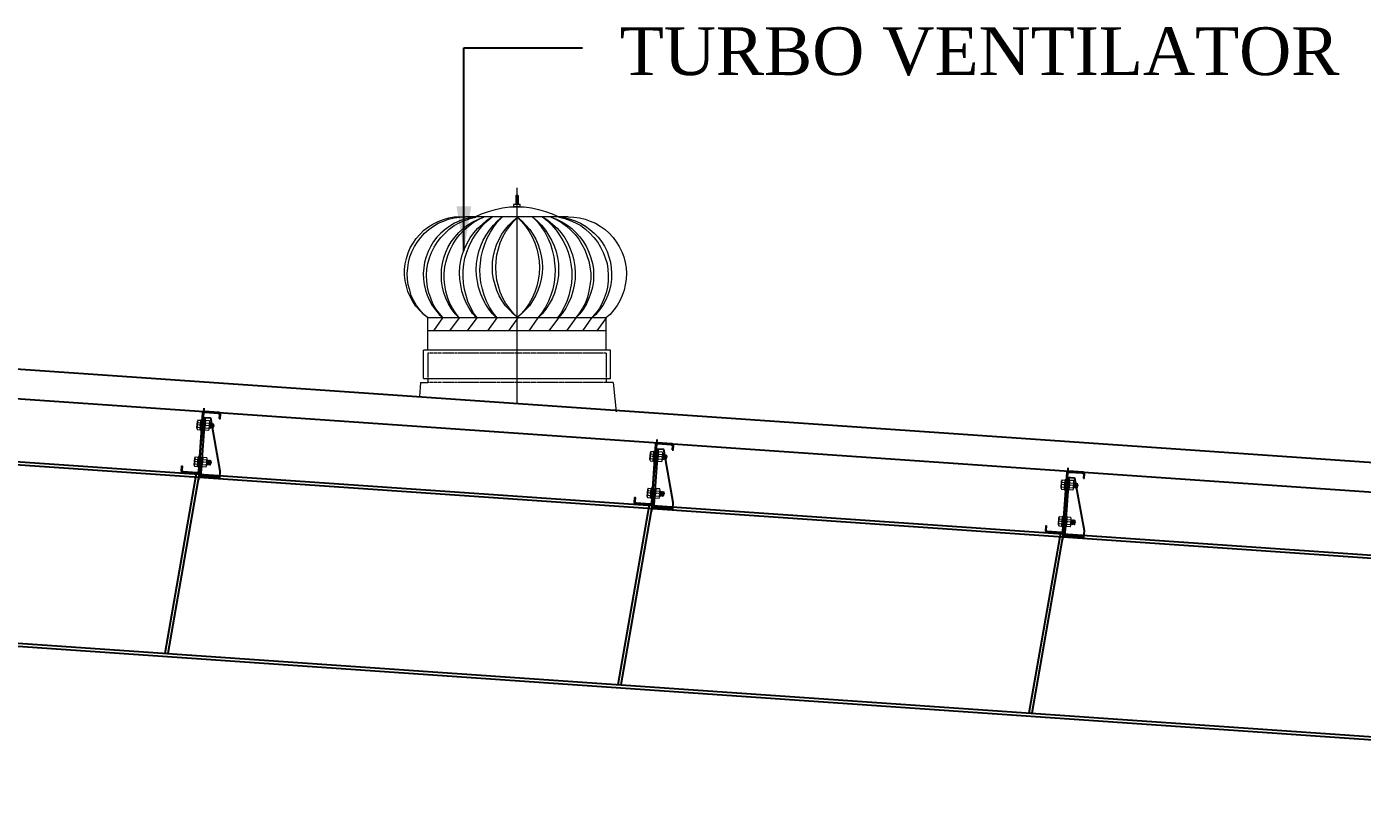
# Model space of a CAD drawing. Header units: metres. Extents: x 31037 to 31490, y -4422 to -3483.
# Drawn here: x 31204.556 to 31209.056, y -4400.518 to -4397.895 of the extents above; entities that cross this region are included whole.
import ezdxf

# ---------------------------------------------------------------- set-up
doc = ezdxf.new("R2010")
doc.units = ezdxf.units.M
doc.header["$LTSCALE"] = 30
doc.header["$MEASUREMENT"] = 0
doc.linetypes.add('DASHDOT', pattern=[1, 0.5, -0.25, 0, -0.25])
doc.layers.get('0').update_dxf_attribs({"color": 30, "lineweight": 40})
for name, color, linetype in [('JSC-1A-Thin', 254, 'Continuous'), ('JSC-G-Grid Line', 250, 'DASHDOT'), ('JSC-H-Dimension', 251, 'Continuous'), ('JSC-U-Steel', 21, 'Continuous'), ('OBJ', 5, 'Continuous')]:
    doc.layers.add(name, color=color, linetype=linetype)
doc.layers.add('JSC-4D-Bolt', color=240, linetype='Continuous', lineweight=18)
doc.styles.add('DIM', font='times.ttf')
doc.styles.add('ROMANS', font='stylu.ttf', dxfattribs={"width": 0.75})
doc.styles.get("Standard").update_dxf_attribs({"font": 'times.ttf', "height": 0.05})
doc.dimstyles.new('STANDARD$7', dxfattribs={"dimtxt": 0.18, "dimasz": 7, "dimexe": 0.18, "dimexo": 0.0625, "dimgap": 0.09, "dimtad": 0, "dimtih": 1, "dimtoh": 1, "dimdec": 3, "dimzin": 0, "dimdsep": 46, "dimtxsty": 'ROMANS', "dimcen": 0.09, "dimclrd": 3, "dimclrt": 2, "dimaunit": 1, "dimadec": 0, "dimazin": 0, "dimtfac": 1, "dimtdec": 3, "dimtofl": 0, "dimtmove": 2, "dimatfit": 3, "dimfxl": 0, "dimtolj": 1, "dimtzin": 0, "dimarcsym": 0})

# ---------------------------------------------------------------- blocks, each defined once
blk = doc.blocks.new('EGEGRE')
at = {"layer": 'JSC-1A-Thin', "lineweight": 9, "extrusion": (0.000697341, -0.000131776, 1)}
blk.add_line((17325.4454, -5309.2693, 0), (17325.4356, -5309.368), dxfattribs=at)
at = {"layer": 'JSC-1A-Thin', "lineweight": 9, "extrusion": (0.000697341, -0.000131776, 1), "elevation": 12.7814}
for points in [[(17325.7611, -5308.6372), (17325.7699, -5308.6372)], [(17325.7611, -5308.6372), (17325.7611, -5308.667)], [(17325.7699, -5308.6372), (17325.7699, -5308.667)], [(17325.9066, -5308.7096), (17325.8849, -5308.6995), (17325.8612, -5308.6907), (17325.8376, -5308.6839), (17325.8146, -5308.6792), (17325.7895, -5308.6758), (17325.7659, -5308.6751), (17325.7415, -5308.6758), (17325.7165, -5308.6792), (17325.6935, -5308.6839), (17325.6698, -5308.6907), (17325.6468, -5308.6995), (17325.6245, -5308.7096)], [(17325.7544, -5308.667), (17325.7774, -5308.667), (17325.7774, -5308.6744), (17325.7544, -5308.6744), (17325.7544, -5308.667)], [(17325.5927, -5308.7096), (17325.5738, -5308.7103), (17325.5555, -5308.7123), (17325.5359, -5308.7171), (17325.519, -5308.7238), (17325.5014, -5308.7306), (17325.4852, -5308.7401), (17325.4689, -5308.7522), (17325.4554, -5308.7644), (17325.4419, -5308.7786), (17325.431, -5308.7928), (17325.4209, -5308.809), (17325.4121, -5308.8266), (17325.4053, -5308.8442), (17325.4013, -5308.8625), (17325.3979, -5308.8814), (17325.3966, -5308.9004), (17325.3972, -5308.9193), (17325.4006, -5308.9382), (17325.4047, -5308.9565), (17325.4108, -5308.9741), (17325.4189, -5308.9917), (17325.4283, -5309.0079), (17325.4392, -5309.0228), (17325.452, -5309.0377), (17325.4662, -5309.0498)], [(17325.6245, -5308.7096), (17325.6056, -5308.7116), (17325.5866, -5308.7164), (17325.569, -5308.7225), (17325.5514, -5308.7306), (17325.5352, -5308.7401), (17325.5203, -5308.7516), (17325.5055, -5308.7637), (17325.4926, -5308.7773), (17325.4804, -5308.7921), (17325.471, -5308.8084), (17325.4622, -5308.826), (17325.4561, -5308.8435), (17325.4507, -5308.8618), (17325.448, -5308.8807), (17325.4466, -5308.8997), (17325.4473, -5308.9186), (17325.4493, -5308.9369), (17325.4534, -5308.9558), (17325.4595, -5308.9734), (17325.4676, -5308.991), (17325.4764, -5309.0079), (17325.4872, -5309.0228), (17325.4994, -5309.0377), (17325.5136, -5309.0498)], [(17325.6245, -5308.7103), (17325.6049, -5308.715), (17325.5866, -5308.7211), (17325.5684, -5308.7292), (17325.5508, -5308.7387), (17325.5345, -5308.7502), (17325.5203, -5308.7637), (17325.5061, -5308.7786), (17325.4946, -5308.7935), (17325.4838, -5308.8111), (17325.475, -5308.8287), (17325.4683, -5308.8469), (17325.4622, -5308.8665), (17325.4595, -5308.8855), (17325.4581, -5308.9051), (17325.4588, -5308.9261), (17325.4608, -5308.9457), (17325.4655, -5308.9646), (17325.4716, -5308.9836), (17325.4797, -5309.0018), (17325.4892, -5309.0187), (17325.5014, -5309.035), (17325.5142, -5309.0498)], [(17325.6516, -5308.7103), (17325.6326, -5308.7171), (17325.6144, -5308.7258), (17325.5974, -5308.736), (17325.5812, -5308.7482), (17325.567, -5308.7617), (17325.5535, -5308.7766), (17325.5413, -5308.7928), (17325.5312, -5308.8097), (17325.523, -5308.828), (17325.5163, -5308.8469), (17325.5115, -5308.8659), (17325.5082, -5308.8855), (17325.5075, -5308.9065), (17325.5082, -5308.9261), (17325.5115, -5308.9457), (17325.5163, -5308.9653), (17325.523, -5308.9836), (17325.5318, -5309.0018), (17325.542, -5309.0194), (17325.5535, -5309.0356), (17325.5677, -5309.0498)], [(17325.6516, -5308.7096), (17325.6333, -5308.7184), (17325.6157, -5308.7286), (17325.5988, -5308.7407), (17325.5839, -5308.7543), (17325.5697, -5308.7685), (17325.5575, -5308.7847), (17325.5467, -5308.8023), (17325.5372, -5308.8199), (17325.5298, -5308.8388), (17325.5237, -5308.8584), (17325.5197, -5308.878), (17325.517, -5308.899), (17325.517, -5308.9193), (17325.5197, -5308.9389), (17325.523, -5308.9592), (17325.5285, -5308.9795), (17325.5352, -5308.9984), (17325.5447, -5309.0167), (17325.5555, -5309.0329), (17325.5677, -5309.0492)], [(17325.6793, -5308.7089), (17325.6617, -5308.7204), (17325.6455, -5308.7333), (17325.6306, -5308.7475), (17325.6171, -5308.7631), (17325.6049, -5308.78), (17325.5947, -5308.7982), (17325.5859, -5308.8172), (17325.5785, -5308.8368), (17325.5738, -5308.8564), (17325.5704, -5308.8767), (17325.569, -5308.8983), (17325.5697, -5308.9186), (17325.5724, -5308.9389), (17325.5772, -5308.9592), (17325.5832, -5308.9795), (17325.592, -5308.9984), (17325.6015, -5309.0167), (17325.613, -5309.0343), (17325.6259, -5309.0498)], [(17325.6793, -5308.7089), (17325.6631, -5308.7225), (17325.6482, -5308.7373), (17325.634, -5308.7536), (17325.6218, -5308.7705), (17325.611, -5308.7888), (17325.6015, -5308.8077), (17325.5934, -5308.828), (17325.5873, -5308.8483), (17325.5839, -5308.8686), (17325.5812, -5308.8902), (17325.5805, -5308.9112), (17325.5819, -5308.9322), (17325.5859, -5308.9538), (17325.5907, -5308.9741), (17325.5974, -5308.9944), (17325.6062, -5309.0133), (17325.6164, -5309.0323), (17325.6286, -5309.0498)], [(17325.5927, -5308.7096), (17325.939, -5308.7096)], [(17325.7131, -5308.7096), (17325.6976, -5308.7225), (17325.6833, -5308.7373), (17325.6698, -5308.7536), (17325.659, -5308.7705), (17325.6489, -5308.7881), (17325.6407, -5308.807), (17325.634, -5308.826), (17325.6292, -5308.8456), (17325.6259, -5308.8659), (17325.6252, -5308.8862), (17325.6259, -5308.9065), (17325.6292, -5308.9267), (17325.6333, -5308.9464), (17325.6394, -5308.966), (17325.6475, -5308.9849), (17325.657, -5309.0025), (17325.6685, -5309.0201), (17325.6806, -5309.0356), (17325.6948, -5309.0505)], [(17325.7131, -5308.7089), (17325.6976, -5308.7252), (17325.684, -5308.7428), (17325.6719, -5308.761), (17325.6617, -5308.7806), (17325.6529, -5308.8009), (17325.6468, -5308.8212), (17325.6414, -5308.8435), (17325.6387, -5308.8652), (17325.6367, -5308.8868), (17325.638, -5308.9092), (17325.6407, -5308.9308), (17325.6448, -5308.9524), (17325.6516, -5308.9734), (17325.6597, -5308.9937), (17325.6698, -5309.0133), (17325.6813, -5309.0323), (17325.6948, -5309.0498)], [(17325.7645, -5308.7096), (17325.7496, -5308.7225), (17325.7354, -5308.7367), (17325.7226, -5308.7516), (17325.7118, -5308.7678), (17325.7023, -5308.7847), (17325.6942, -5308.803), (17325.6881, -5308.8212), (17325.684, -5308.8408), (17325.6806, -5308.8598), (17325.68, -5308.8801), (17325.6806, -5308.8997), (17325.684, -5308.9193), (17325.6888, -5308.9382), (17325.6948, -5308.9572), (17325.703, -5308.9748), (17325.7131, -5308.9924), (17325.7239, -5309.0086), (17325.7368, -5309.0228), (17325.751, -5309.037), (17325.7665, -5309.0492)], [(17325.7659, -5308.7096), (17325.7503, -5308.7252), (17325.7368, -5308.7407), (17325.7246, -5308.7583), (17325.7145, -5308.7766), (17325.7057, -5308.7969), (17325.6989, -5308.8172), (17325.6942, -5308.8375), (17325.6908, -5308.8584), (17325.6901, -5308.8801), (17325.6908, -5308.901), (17325.6942, -5308.922), (17325.6989, -5308.943), (17325.7057, -5308.9633), (17325.7145, -5308.9829), (17325.7246, -5309.0011), (17325.7368, -5309.0187), (17325.7503, -5309.035), (17325.7659, -5309.0498)], [(17325.7618, -5309.0498), (17325.7774, -5309.035), (17325.7902, -5309.0187), (17325.8031, -5309.0011), (17325.8132, -5308.9829), (17325.822, -5308.9633), (17325.8281, -5308.943), (17325.8335, -5308.922), (17325.8362, -5308.901), (17325.8369, -5308.8801), (17325.8362, -5308.8584), (17325.8335, -5308.8375), (17325.8281, -5308.8172), (17325.822, -5308.7969), (17325.8132, -5308.7766), (17325.8031, -5308.7583), (17325.7902, -5308.7407), (17325.7774, -5308.7252), (17325.7618, -5308.7096)], [(17325.7618, -5309.0492), (17325.7774, -5309.037), (17325.7909, -5309.0228), (17325.8044, -5309.0086), (17325.8152, -5308.9924), (17325.8254, -5308.9748), (17325.8335, -5308.9572), (17325.8396, -5308.9382), (17325.8443, -5308.9193), (17325.8477, -5308.8997), (17325.8484, -5308.8801), (17325.8477, -5308.8598), (17325.8443, -5308.8408), (17325.8403, -5308.8212), (17325.8342, -5308.803), (17325.8261, -5308.7847), (17325.8166, -5308.7678), (17325.8058, -5308.7516), (17325.7929, -5308.7367), (17325.7787, -5308.7225), (17325.7632, -5308.7096)], [(17325.8328, -5309.0498), (17325.8457, -5309.0323), (17325.8579, -5309.0133), (17325.868, -5308.9937), (17325.8761, -5308.9734), (17325.8822, -5308.9524), (17325.8869, -5308.9308), (17325.8897, -5308.9092), (17325.8903, -5308.8868), (17325.889, -5308.8652), (17325.8863, -5308.8435), (17325.8809, -5308.8212), (17325.8741, -5308.8009), (17325.866, -5308.7806), (17325.8552, -5308.761), (17325.8437, -5308.7428), (17325.8301, -5308.7252), (17325.8146, -5308.7089)], [(17325.8335, -5309.0505), (17325.8477, -5309.0356), (17325.8599, -5309.0201), (17325.8714, -5309.0025), (17325.8809, -5308.9849), (17325.889, -5308.966), (17325.8951, -5308.9464), (17325.8991, -5308.9267), (17325.9025, -5308.9065), (17325.9032, -5308.8862), (17325.9025, -5308.8659), (17325.8991, -5308.8456), (17325.8944, -5308.826), (17325.8876, -5308.807), (17325.8795, -5308.7881), (17325.8694, -5308.7705), (17325.8585, -5308.7536), (17325.845, -5308.7373), (17325.8308, -5308.7225), (17325.8152, -5308.7096)], [(17325.8998, -5309.0498), (17325.912, -5309.0323), (17325.9221, -5309.0133), (17325.9309, -5308.9944), (17325.937, -5308.9741), (17325.9424, -5308.9538), (17325.9458, -5308.9322), (17325.9471, -5308.9112), (17325.9465, -5308.8902), (17325.9444, -5308.8686), (17325.9411, -5308.8483), (17325.935, -5308.828), (17325.9269, -5308.8077), (17325.9174, -5308.7888), (17325.9066, -5308.7705), (17325.8944, -5308.7536), (17325.8802, -5308.7373), (17325.8646, -5308.7225), (17325.8491, -5308.7089)], [(17325.9025, -5309.0498), (17325.9154, -5309.0343), (17325.9269, -5309.0167), (17325.9363, -5308.9984), (17325.9451, -5308.9795), (17325.9512, -5308.9592), (17325.9553, -5308.9389), (17325.9586, -5308.9186), (17325.9593, -5308.8983), (17325.958, -5308.8767), (17325.9546, -5308.8564), (17325.9499, -5308.8368), (17325.9424, -5308.8172), (17325.9336, -5308.7982), (17325.9235, -5308.78), (17325.9106, -5308.7631), (17325.8978, -5308.7475), (17325.8822, -5308.7333), (17325.8667, -5308.7204), (17325.8491, -5308.7089)], [(17325.9607, -5309.0492), (17325.9729, -5309.0329), (17325.983, -5309.0167), (17325.9925, -5308.9984), (17325.9999, -5308.9795), (17326.0053, -5308.9592), (17326.0087, -5308.9389), (17326.0107, -5308.9193), (17326.0107, -5308.899), (17326.0087, -5308.878), (17326.0046, -5308.8584), (17325.9986, -5308.8388), (17325.9911, -5308.8199), (17325.9816, -5308.8023), (17325.9708, -5308.7847), (17325.9586, -5308.7685), (17325.9444, -5308.7543), (17325.9289, -5308.7407), (17325.9127, -5308.7286), (17325.8951, -5308.7184), (17325.8768, -5308.7096)], [(17325.9607, -5309.0498), (17325.9742, -5309.0356), (17325.9864, -5309.0194), (17325.9965, -5309.0018), (17326.0053, -5308.9836), (17326.0121, -5308.9653), (17326.0168, -5308.9457), (17326.0195, -5308.9261), (17326.0202, -5308.9065), (17326.0195, -5308.8855), (17326.0168, -5308.8659), (17326.0121, -5308.8469), (17326.0053, -5308.828), (17325.9972, -5308.8097), (17325.9871, -5308.7928), (17325.9742, -5308.7766), (17325.9614, -5308.7617), (17325.9465, -5308.7482), (17325.9309, -5308.736), (17325.914, -5308.7258), (17325.8957, -5308.7171), (17325.8768, -5308.7103)], [(17325.9032, -5308.7096), (17325.9221, -5308.7116), (17325.9411, -5308.7164), (17325.9586, -5308.7225), (17325.9762, -5308.7306), (17325.9918, -5308.7401), (17326.0073, -5308.7516), (17326.0222, -5308.7637), (17326.0351, -5308.7773), (17326.0466, -5308.7921), (17326.0561, -5308.8084), (17326.0648, -5308.826), (17326.0716, -5308.8435), (17326.077, -5308.8618), (17326.0797, -5308.8807), (17326.0811, -5308.8997), (17326.0804, -5308.9186), (17326.0784, -5308.9369), (17326.0736, -5308.9558), (17326.0682, -5308.9734), (17326.0601, -5308.991), (17326.0513, -5309.0079), (17326.0405, -5309.0228), (17326.0276, -5309.0377), (17326.0141, -5309.0498), (17326.027, -5309.035), (17326.0385, -5309.0187), (17326.0486, -5309.0018), (17326.0561, -5308.9836), (17326.0628, -5308.9646), (17326.0676, -5308.9457), (17326.0696, -5308.9261), (17326.0703, -5308.9051), (17326.0689, -5308.8855), (17326.0655, -5308.8665), (17326.0601, -5308.8469), (17326.0533, -5308.8287), (17326.0446, -5308.8111), (17326.0337, -5308.7935), (17326.0222, -5308.7786), (17326.008, -5308.7637), (17325.9938, -5308.7502), (17325.9776, -5308.7387), (17325.96, -5308.7292), (17325.9417, -5308.7211), (17325.9235, -5308.715), (17325.9039, -5308.7103)], [(17326.0648, -5309.0492), (17326.0804, -5309.0377), (17326.0933, -5309.0241), (17326.1061, -5309.0099), (17326.1163, -5308.9944), (17326.1257, -5308.9775), (17326.1332, -5308.9612), (17326.1379, -5308.943), (17326.142, -5308.9234), (17326.144, -5308.9051), (17326.144, -5308.8862), (17326.142, -5308.8672), (17326.1379, -5308.849), (17326.1325, -5308.8307), (17326.125, -5308.8138), (17326.1156, -5308.7975), (17326.1048, -5308.782), (17326.0919, -5308.7671), (17326.079, -5308.7543), (17326.0635, -5308.7428), (17326.0486, -5308.7333), (17326.031, -5308.7245), (17326.0134, -5308.7177), (17325.9952, -5308.713), (17325.9769, -5308.7096), (17325.958, -5308.7089), (17325.939, -5308.7096)], [(17326.0655, -5309.0498), (17326.0797, -5309.0377), (17326.0926, -5309.0228), (17326.1041, -5309.0079), (17326.1135, -5308.9917), (17326.1217, -5308.9741), (17326.1271, -5308.9565), (17326.1318, -5308.9382), (17326.1345, -5308.9193), (17326.1352, -5308.9004), (17326.1338, -5308.8814), (17326.1311, -5308.8625), (17326.1264, -5308.8442), (17326.1196, -5308.8266), (17326.1108, -5308.809), (17326.1007, -5308.7928), (17326.0899, -5308.7786), (17326.077, -5308.7644), (17326.0628, -5308.7522), (17326.0466, -5308.7401), (17326.031, -5308.7306), (17326.0134, -5308.7238), (17325.9959, -5308.7171), (17325.9769, -5308.7123), (17325.9586, -5308.7103), (17325.9397, -5308.7096)], [(17325.4655, -5309.0498), (17326.0655, -5309.0498)], [(17325.4655, -5309.0498), (17325.4967, -5309.0931)], [(17325.4655, -5309.1588), (17325.4655, -5309.0498)], [(17325.5142, -5309.0498), (17325.5454, -5309.0931)], [(17325.567, -5309.0498), (17325.5988, -5309.0931)], [(17325.6259, -5309.0498), (17325.6583, -5309.0931)], [(17325.6948, -5309.0498), (17325.726, -5309.0931)], [(17325.7625, -5309.0498), (17325.7943, -5309.0931)], [(17325.8335, -5309.0498), (17325.8646, -5309.0931)], [(17325.9012, -5309.0498), (17325.9336, -5309.0931)], [(17325.9607, -5309.0498), (17325.9925, -5309.0931)], [(17326.0161, -5309.0498), (17326.0473, -5309.0931)], [(17326.0655, -5309.1588), (17326.0655, -5309.0498)], [(17325.4655, -5309.0931), (17326.0655, -5309.0931)], [(17325.4507, -5309.1588), (17326.0804, -5309.1588)], [(17326.0804, -5309.2541), (17325.4507, -5309.2541), (17325.4507, -5309.1588)], [(17325.4655, -5309.1689), (17325.4669, -5309.1689)], [(17325.4655, -5309.1689), (17325.4655, -5309.1703)], [(17325.4655, -5309.1716), (17325.4655, -5309.173)], [(17325.4655, -5309.1743), (17325.4655, -5309.1757)], [(17325.4655, -5309.1763), (17325.4655, -5309.1784)], [(17325.4655, -5309.179), (17325.4655, -5309.1817)], [(17325.4655, -5309.1824), (17325.4655, -5309.1838)], [(17325.4655, -5309.1845), (17325.4655, -5309.1865)], [(17325.4655, -5309.1872), (17325.4655, -5309.1899)], [(17325.4655, -5309.1905), (17325.4655, -5309.1919)], [(17325.4655, -5309.1932), (17325.4655, -5309.1946)], [(17325.4676, -5309.1689), (17325.4696, -5309.1689)], [(17325.4703, -5309.1689), (17325.4716, -5309.1689)], [(17325.4737, -5309.1689), (17325.475, -5309.1689)], [(17325.4757, -5309.1689), (17325.4777, -5309.1689)], [(17325.4784, -5309.1689), (17325.4804, -5309.1689)], [(17325.4811, -5309.1689), (17325.4831, -5309.1689)], [(17325.4838, -5309.1689), (17325.4858, -5309.1689)], [(17325.4865, -5309.1689), (17325.4885, -5309.1689)], [(17325.4892, -5309.1689), (17325.4906, -5309.1689)], [(17325.4926, -5309.1689), (17325.494, -5309.1689)], [(17325.4946, -5309.1689), (17325.4967, -5309.1689)], [(17325.4973, -5309.1689), (17325.4994, -5309.1689)], [(17325.5007, -5309.1689), (17325.5021, -5309.1689)], [(17325.5027, -5309.1689), (17325.5048, -5309.1689)], [(17325.5055, -5309.1689), (17325.5075, -5309.1689)], [(17325.5082, -5309.1689), (17325.5102, -5309.1689)], [(17325.5115, -5309.1689), (17325.5129, -5309.1689)], [(17325.5136, -5309.1689), (17325.5156, -5309.1689)], [(17325.5163, -5309.1689), (17325.519, -5309.1689)], [(17325.5197, -5309.1689), (17325.521, -5309.1689)], [(17325.5217, -5309.1689), (17325.5237, -5309.1689)], [(17325.5244, -5309.1689), (17325.5264, -5309.1689)], [(17325.5271, -5309.1689), (17325.5291, -5309.1689)], [(17325.5305, -5309.1689), (17325.5318, -5309.1689)], [(17325.5325, -5309.1689), (17325.5345, -5309.1689)], [(17325.5352, -5309.1689), (17325.5379, -5309.1689)], [(17325.5386, -5309.1689), (17325.54, -5309.1689)], [(17325.5406, -5309.1689), (17325.5427, -5309.1689)], [(17325.5433, -5309.1689), (17325.5454, -5309.1689)], [(17325.5467, -5309.1689), (17325.5481, -5309.1689)], [(17325.5494, -5309.1689), (17325.5508, -5309.1689)], [(17325.5514, -5309.1689), (17325.5535, -5309.1689)], [(17325.5542, -5309.1689), (17325.5569, -5309.1689)], [(17325.5575, -5309.1689), (17325.5589, -5309.1689)], [(17325.5596, -5309.1689), (17325.5616, -5309.1689)], [(17325.5623, -5309.1689), (17325.565, -5309.1689)], [(17325.5657, -5309.1689), (17325.567, -5309.1689)], [(17325.5684, -5309.1689), (17325.5697, -5309.1689)], [(17325.5704, -5309.1689), (17325.5724, -5309.1689)], [(17325.5738, -5309.1689), (17325.5758, -5309.1689)], [(17325.5765, -5309.1689), (17325.5778, -5309.1689)], [(17325.5785, -5309.1689), (17325.5805, -5309.1689)], [(17325.5812, -5309.1689), (17325.5839, -5309.1689)], [(17325.5846, -5309.1689), (17325.5859, -5309.1689)], [(17325.5873, -5309.1689), (17325.5887, -5309.1689)], [(17325.5893, -5309.1689), (17325.592, -5309.1689)], [(17325.5927, -5309.1689), (17325.5947, -5309.1689)], [(17325.5954, -5309.1689), (17325.5968, -5309.1689)], [(17325.5974, -5309.1689), (17325.5995, -5309.1689)], [(17325.6002, -5309.1689), (17325.6029, -5309.1689)], [(17325.6035, -5309.1689), (17325.6049, -5309.1689)], [(17325.6062, -5309.1689), (17325.6076, -5309.1689)], [(17325.6083, -5309.1689), (17325.611, -5309.1689)], [(17325.6116, -5309.1689), (17325.6137, -5309.1689)], [(17325.6144, -5309.1689), (17325.6157, -5309.1689)], [(17325.6164, -5309.1689), (17325.6184, -5309.1689)], [(17325.6198, -5309.1689), (17325.6218, -5309.1689)], [(17325.6225, -5309.1689), (17325.6238, -5309.1689)], [(17325.6252, -5309.1689), (17325.6265, -5309.1689)], [(17325.6272, -5309.1689), (17325.6299, -5309.1689)], [(17325.6306, -5309.1689), (17325.6326, -5309.1689)], [(17325.6333, -5309.1689), (17325.6346, -5309.1689)], [(17325.6353, -5309.1689), (17325.638, -5309.1689)], [(17325.6387, -5309.1689), (17325.6407, -5309.1689)], [(17325.6414, -5309.1689), (17325.6428, -5309.1689)], [(17325.6441, -5309.1689), (17325.6455, -5309.1689)], [(17325.6468, -5309.1689), (17325.6489, -5309.1689)], [(17325.6495, -5309.1689), (17325.6516, -5309.1689)], [(17325.6522, -5309.1689), (17325.6536, -5309.1689)], [(17325.6543, -5309.1689), (17325.657, -5309.1689)], [(17325.6576, -5309.1689), (17325.6597, -5309.1689)], [(17325.6604, -5309.1689), (17325.6617, -5309.1689)], [(17325.6631, -5309.1689), (17325.6651, -5309.1689)], [(17325.6658, -5309.1689), (17325.6678, -5309.1689)], [(17325.6685, -5309.1689), (17325.6705, -5309.1689)], [(17325.6712, -5309.1689), (17325.6725, -5309.1689)], [(17325.6732, -5309.1689), (17325.6759, -5309.1689)], [(17325.6766, -5309.1689), (17325.6786, -5309.1689)], [(17325.6793, -5309.1689), (17325.6806, -5309.1689)], [(17325.682, -5309.1689), (17325.684, -5309.1689)], [(17325.6847, -5309.1689), (17325.6867, -5309.1689)], [(17325.6874, -5309.1689), (17325.6894, -5309.1689)], [(17325.6901, -5309.1689), (17325.6915, -5309.1689)], [(17325.6928, -5309.1689), (17325.6948, -5309.1689)], [(17325.6955, -5309.1689), (17325.6976, -5309.1689)], [(17325.6982, -5309.1689), (17325.6996, -5309.1689)], [(17325.7016, -5309.1689), (17325.703, -5309.1689)], [(17325.7036, -5309.1689), (17325.7057, -5309.1689)], [(17325.7063, -5309.1689), (17325.7084, -5309.1689)], [(17325.7091, -5309.1689), (17325.7111, -5309.1689)], [(17325.7118, -5309.1689), (17325.7138, -5309.1689)], [(17325.7145, -5309.1689), (17325.7165, -5309.1689)], [(17325.7172, -5309.1689), (17325.7185, -5309.1689)], [(17325.7206, -5309.1689), (17325.7219, -5309.1689)], [(17325.7226, -5309.1689), (17325.7246, -5309.1689)], [(17325.7253, -5309.1689), (17325.7273, -5309.1689)], [(17325.728, -5309.1689), (17325.73, -5309.1689)], [(17325.7307, -5309.1689), (17325.7327, -5309.1689)], [(17325.7334, -5309.1689), (17325.7354, -5309.1689)], [(17325.7361, -5309.1689), (17325.7381, -5309.1689)], [(17325.7395, -5309.1689), (17325.7408, -5309.1689)], [(17325.7415, -5309.1689), (17325.7435, -5309.1689)], [(17325.7442, -5309.1689), (17325.7463, -5309.1689)], [(17325.7476, -5309.1689), (17325.749, -5309.1689)], [(17325.7496, -5309.1689), (17325.7517, -5309.1689)], [(17325.7523, -5309.1689), (17325.7544, -5309.1689)], [(17325.755, -5309.1689), (17325.7571, -5309.1689)], [(17325.7584, -5309.1689), (17325.7598, -5309.1689)], [(17325.7605, -5309.1689), (17325.7625, -5309.1689)], [(17325.7632, -5309.1689), (17325.7659, -5309.1689)], [(17325.7665, -5309.1689), (17325.7679, -5309.1689)], [(17325.7686, -5309.1689), (17325.7706, -5309.1689)], [(17325.7713, -5309.1689), (17325.7733, -5309.1689)], [(17325.7747, -5309.1689), (17325.776, -5309.1689)], [(17325.7774, -5309.1689), (17325.7787, -5309.1689)], [(17325.7794, -5309.1689), (17325.7814, -5309.1689)], [(17325.7821, -5309.1689), (17325.7848, -5309.1689)], [(17325.7855, -5309.1689), (17325.7868, -5309.1689)], [(17325.7875, -5309.1689), (17325.7895, -5309.1689)], [(17325.7902, -5309.1689), (17325.7929, -5309.1689)], [(17325.7936, -5309.1689), (17325.795, -5309.1689)], [(17325.7963, -5309.1689), (17325.7977, -5309.1689)], [(17325.7983, -5309.1689), (17325.8004, -5309.1689)], [(17325.801, -5309.1689), (17325.8038, -5309.1689)], [(17325.8044, -5309.1689), (17325.8058, -5309.1689)], [(17325.8065, -5309.1689), (17325.8085, -5309.1689)], [(17325.8092, -5309.1689), (17325.8119, -5309.1689)], [(17325.8125, -5309.1689), (17325.8139, -5309.1689)], [(17325.8152, -5309.1689), (17325.8166, -5309.1689)], [(17325.8173, -5309.1689), (17325.8193, -5309.1689)], [(17325.8207, -5309.1689), (17325.8227, -5309.1689)], [(17325.8234, -5309.1689), (17325.8247, -5309.1689)], [(17325.8254, -5309.1689), (17325.8274, -5309.1689)], [(17325.8281, -5309.1689), (17325.8308, -5309.1689)], [(17325.8315, -5309.1689), (17325.8328, -5309.1689)], [(17325.8342, -5309.1689), (17325.8355, -5309.1689)], [(17325.8362, -5309.1689), (17325.8389, -5309.1689)], [(17325.8396, -5309.1689), (17325.8416, -5309.1689)], [(17325.8423, -5309.1689), (17325.8437, -5309.1689)], [(17325.8443, -5309.1689), (17325.8464, -5309.1689)], [(17325.8477, -5309.1689), (17325.8497, -5309.1689)], [(17325.8504, -5309.1689), (17325.8518, -5309.1689)], [(17325.8531, -5309.1689), (17325.8545, -5309.1689)], [(17325.8552, -5309.1689), (17325.8579, -5309.1689)], [(17325.8585, -5309.1689), (17325.8606, -5309.1689)], [(17325.8612, -5309.1689), (17325.8626, -5309.1689)], [(17325.864, -5309.1689), (17325.866, -5309.1689)], [(17325.8667, -5309.1689), (17325.8687, -5309.1689)], [(17325.8694, -5309.1689), (17325.8707, -5309.1689)], [(17325.8721, -5309.1689), (17325.8734, -5309.1689)], [(17325.8741, -5309.1689), (17325.8768, -5309.1689)], [(17325.8775, -5309.1689), (17325.8795, -5309.1689)], [(17325.8802, -5309.1689), (17325.8815, -5309.1689)], [(17325.8829, -5309.1689), (17325.8849, -5309.1689)], [(17325.8856, -5309.1689), (17325.8876, -5309.1689)], [(17325.8883, -5309.1689), (17325.8897, -5309.1689)], [(17325.891, -5309.1689), (17325.8924, -5309.1689)], [(17325.8937, -5309.1689), (17325.8957, -5309.1689)], [(17325.8964, -5309.1689), (17325.8984, -5309.1689)], [(17325.8991, -5309.1689), (17325.9005, -5309.1689)], [(17325.9025, -5309.1689), (17325.9039, -5309.1689)], [(17325.9045, -5309.1689), (17325.9066, -5309.1689)], [(17325.9072, -5309.1689), (17325.9086, -5309.1689)], [(17325.9099, -5309.1689), (17325.912, -5309.1689)], [(17325.9127, -5309.1689), (17325.9147, -5309.1689)], [(17325.9154, -5309.1689), (17325.9174, -5309.1689)], [(17325.9181, -5309.1689), (17325.9194, -5309.1689)], [(17325.9214, -5309.1689), (17325.9228, -5309.1689)], [(17325.9235, -5309.1689), (17325.9255, -5309.1689)], [(17325.9262, -5309.1689), (17325.9275, -5309.1689)], [(17325.9289, -5309.1689), (17325.9309, -5309.1689)], [(17325.9316, -5309.1689), (17325.9336, -5309.1689)], [(17325.9343, -5309.1689), (17325.9363, -5309.1689)], [(17325.937, -5309.1689), (17325.939, -5309.1689)], [(17325.9404, -5309.1689), (17325.9417, -5309.1689)], [(17325.9424, -5309.1689), (17325.9444, -5309.1689)], [(17325.9451, -5309.1689), (17325.9465, -5309.1689)], [(17325.9485, -5309.1689), (17325.9499, -5309.1689)], [(17325.9505, -5309.1689), (17325.9526, -5309.1689)], [(17325.9532, -5309.1689), (17325.9553, -5309.1689)], [(17325.9559, -5309.1689), (17325.958, -5309.1689)], [(17325.9593, -5309.1689), (17325.9607, -5309.1689)], [(17325.9614, -5309.1689), (17325.9634, -5309.1689)], [(17325.9641, -5309.1689), (17325.9654, -5309.1689)], [(17325.9674, -5309.1689), (17325.9688, -5309.1689)], [(17325.9695, -5309.1689), (17325.9715, -5309.1689)], [(17325.9722, -5309.1689), (17325.9742, -5309.1689)], [(17325.9756, -5309.1689), (17325.9769, -5309.1689)], [(17325.9783, -5309.1689), (17325.9796, -5309.1689)], [(17325.9803, -5309.1689), (17325.9823, -5309.1689)], [(17325.983, -5309.1689), (17325.985, -5309.1689)], [(17325.9864, -5309.1689), (17325.9877, -5309.1689)], [(17325.9884, -5309.1689), (17325.9904, -5309.1689)], [(17325.9911, -5309.1689), (17325.9938, -5309.1689)], [(17325.9945, -5309.1689), (17325.9959, -5309.1689)], [(17325.9972, -5309.1689), (17325.9986, -5309.1689)], [(17325.9992, -5309.1689), (17326.0013, -5309.1689)], [(17326.0019, -5309.1689), (17326.004, -5309.1689)], [(17326.0053, -5309.1689), (17326.0067, -5309.1689)], [(17326.0073, -5309.1689), (17326.0094, -5309.1689)], [(17326.0101, -5309.1689), (17326.0128, -5309.1689)], [(17326.0134, -5309.1689), (17326.0148, -5309.1689)], [(17326.0161, -5309.1689), (17326.0175, -5309.1689)], [(17326.0182, -5309.1689), (17326.0202, -5309.1689)], [(17326.0216, -5309.1689), (17326.0229, -5309.1689)], [(17326.0243, -5309.1689), (17326.0256, -5309.1689)], [(17326.0263, -5309.1689), (17326.0283, -5309.1689)], [(17326.029, -5309.1689), (17326.0317, -5309.1689)], [(17326.0324, -5309.1689), (17326.0337, -5309.1689)], [(17326.0351, -5309.1689), (17326.0364, -5309.1689)], [(17326.0371, -5309.1689), (17326.0398, -5309.1689)], [(17326.0405, -5309.1689), (17326.0418, -5309.1689)], [(17326.0432, -5309.1689), (17326.0446, -5309.1689)], [(17326.0452, -5309.1689), (17326.0473, -5309.1689)], [(17326.0486, -5309.1689), (17326.0506, -5309.1689)], [(17326.0513, -5309.1689), (17326.0527, -5309.1689)], [(17326.054, -5309.1689), (17326.0554, -5309.1689)], [(17326.0561, -5309.1689), (17326.0588, -5309.1689)], [(17326.0594, -5309.1689), (17326.0608, -5309.1689)], [(17326.0621, -5309.1689), (17326.0635, -5309.1689)], [(17326.0642, -5309.1689), (17326.0655, -5309.1689)], [(17326.0655, -5309.1689), (17326.0655, -5309.1703)], [(17326.0655, -5309.1716), (17326.0655, -5309.173)], [(17326.0655, -5309.1743), (17326.0655, -5309.1757)], [(17326.0655, -5309.1763), (17326.0655, -5309.1784)], [(17326.0655, -5309.179), (17326.0655, -5309.1817)], [(17326.0655, -5309.1824), (17326.0655, -5309.1838)], [(17326.0655, -5309.1845), (17326.0655, -5309.1865)], [(17326.0655, -5309.1872), (17326.0655, -5309.1899)], [(17326.0655, -5309.1905), (17326.0655, -5309.1919)], [(17326.0655, -5309.1932), (17326.0655, -5309.1946)], [(17326.0804, -5309.2541), (17326.0804, -5309.1588)], [(17325.4655, -5309.1953), (17325.4655, -5309.1973)], [(17325.4655, -5309.1987), (17325.4655, -5309.2007)], [(17325.4655, -5309.2014), (17325.4655, -5309.2027)], [(17325.4655, -5309.2034), (17325.4655, -5309.2054)], [(17325.4655, -5309.2061), (17325.4655, -5309.2088)], [(17325.4655, -5309.2095), (17325.4655, -5309.2108)], [(17325.4655, -5309.2122), (17325.4655, -5309.2135)], [(17325.4655, -5309.2142), (17325.4655, -5309.2169)], [(17325.4655, -5309.2176), (17325.4655, -5309.2196)], [(17325.4655, -5309.2203), (17325.4655, -5309.2217)], [(17325.4655, -5309.2223), (17325.4655, -5309.2244)], [(17325.4655, -5309.225), (17325.4655, -5309.2277)], [(17325.4655, -5309.2284), (17325.4655, -5309.2298)], [(17325.4655, -5309.2311), (17325.4655, -5309.2325)], [(17325.4655, -5309.2332), (17325.4655, -5309.2359)], [(17325.4655, -5309.2365), (17325.4655, -5309.2386)], [(17325.4655, -5309.2392), (17325.4655, -5309.2406)], [(17326.0655, -5309.1953), (17326.0655, -5309.1973)], [(17326.0655, -5309.1987), (17326.0655, -5309.2007)], [(17326.0655, -5309.2014), (17326.0655, -5309.2027)], [(17326.0655, -5309.2034), (17326.0655, -5309.2054)], [(17326.0655, -5309.2061), (17326.0655, -5309.2088)], [(17326.0655, -5309.2095), (17326.0655, -5309.2108)], [(17326.0655, -5309.2122), (17326.0655, -5309.2135)], [(17326.0655, -5309.2142), (17326.0655, -5309.2169)], [(17326.0655, -5309.2176), (17326.0655, -5309.2196)], [(17326.0655, -5309.2203), (17326.0655, -5309.2217)], [(17326.0655, -5309.2223), (17326.0655, -5309.2244)], [(17326.0655, -5309.225), (17326.0655, -5309.2277)], [(17326.0655, -5309.2284), (17326.0655, -5309.2298)], [(17326.0655, -5309.2311), (17326.0655, -5309.2325)], [(17326.0655, -5309.2332), (17326.0655, -5309.2359)], [(17326.0655, -5309.2365), (17326.0655, -5309.2386)], [(17326.0655, -5309.2392), (17326.0655, -5309.2406)], [(17325.4412, -5309.2677), (17325.4655, -5309.2677)], [(17325.4655, -5309.2413), (17325.4655, -5309.2433)], [(17325.4655, -5309.2447), (17325.4655, -5309.2467)], [(17325.4655, -5309.2474), (17325.4655, -5309.2487)], [(17325.4655, -5309.2501), (17325.4655, -5309.2514)], [(17325.4655, -5309.2521), (17325.4655, -5309.2548)], [(17325.4655, -5309.2555), (17325.4655, -5309.2575)], [(17325.4655, -5309.2582), (17325.4655, -5309.2595)], [(17325.4655, -5309.2609), (17325.4655, -5309.2629)], [(17325.4655, -5309.2636), (17325.4655, -5309.2656)], [(17325.4655, -5309.2663), (17325.4655, -5309.2677)], [(17325.4655, -5309.2677), (17325.4669, -5309.2677)], [(17325.4676, -5309.2677), (17325.4696, -5309.2677)], [(17325.4703, -5309.2677), (17325.4716, -5309.2677)], [(17325.4737, -5309.2677), (17325.475, -5309.2677)], [(17325.4757, -5309.2677), (17325.4777, -5309.2677)], [(17325.4784, -5309.2677), (17325.4804, -5309.2677)], [(17325.4811, -5309.2677), (17325.4831, -5309.2677)], [(17325.4838, -5309.2677), (17325.4858, -5309.2677)], [(17325.4865, -5309.2677), (17325.4885, -5309.2677)], [(17325.4892, -5309.2677), (17325.4906, -5309.2677)], [(17325.4926, -5309.2677), (17325.494, -5309.2677)], [(17325.4946, -5309.2677), (17325.4967, -5309.2677)], [(17325.4973, -5309.2677), (17325.4994, -5309.2677)], [(17325.5007, -5309.2677), (17325.5021, -5309.2677)], [(17325.5027, -5309.2677), (17325.5048, -5309.2677)], [(17325.5055, -5309.2677), (17325.5075, -5309.2677)], [(17325.5082, -5309.2677), (17325.5102, -5309.2677)], [(17325.5115, -5309.2677), (17325.5129, -5309.2677)], [(17325.5136, -5309.2677), (17325.5156, -5309.2677)], [(17325.5163, -5309.2677), (17325.519, -5309.2677)], [(17325.5197, -5309.2677), (17325.521, -5309.2677)], [(17325.5217, -5309.2677), (17325.5237, -5309.2677)], [(17325.5244, -5309.2677), (17325.5264, -5309.2677)], [(17325.5271, -5309.2677), (17325.5291, -5309.2677)], [(17325.5305, -5309.2677), (17325.5318, -5309.2677)], [(17325.5325, -5309.2677), (17325.5345, -5309.2677)], [(17325.5352, -5309.2677), (17325.5379, -5309.2677)], [(17325.5386, -5309.2677), (17325.54, -5309.2677)], [(17325.5406, -5309.2677), (17325.5427, -5309.2677)], [(17325.5433, -5309.2677), (17325.5454, -5309.2677)], [(17325.5467, -5309.2677), (17325.5481, -5309.2677)], [(17325.5494, -5309.2677), (17325.5508, -5309.2677)], [(17325.5514, -5309.2677), (17325.5535, -5309.2677)], [(17325.5542, -5309.2677), (17325.5569, -5309.2677)], [(17325.5575, -5309.2677), (17325.5589, -5309.2677)], [(17325.5596, -5309.2677), (17325.5616, -5309.2677)], [(17325.5623, -5309.2677), (17325.565, -5309.2677)], [(17325.5657, -5309.2677), (17325.567, -5309.2677)], [(17325.5684, -5309.2677), (17325.5697, -5309.2677)], [(17325.5704, -5309.2677), (17325.5724, -5309.2677)], [(17325.5738, -5309.2677), (17325.5758, -5309.2677)], [(17325.5765, -5309.2677), (17325.5778, -5309.2677)], [(17325.5785, -5309.2677), (17325.5805, -5309.2677)], [(17325.5812, -5309.2677), (17325.5839, -5309.2677)], [(17325.5846, -5309.2677), (17325.5859, -5309.2677)], [(17325.5873, -5309.2677), (17325.5887, -5309.2677)], [(17325.5893, -5309.2677), (17325.592, -5309.2677)], [(17325.5927, -5309.2677), (17325.5947, -5309.2677)], [(17325.5954, -5309.2677), (17325.5968, -5309.2677)], [(17325.5974, -5309.2677), (17325.5995, -5309.2677)], [(17325.6002, -5309.2677), (17325.6029, -5309.2677)], [(17325.6035, -5309.2677), (17325.6049, -5309.2677)], [(17325.6062, -5309.2677), (17325.6076, -5309.2677)], [(17325.6083, -5309.2677), (17325.611, -5309.2677)], [(17325.6116, -5309.2677), (17325.6137, -5309.2677)], [(17325.6144, -5309.2677), (17325.6157, -5309.2677)], [(17325.6164, -5309.2677), (17325.6184, -5309.2677)], [(17325.6198, -5309.2677), (17325.6218, -5309.2677)], [(17325.6225, -5309.2677), (17325.6238, -5309.2677)], [(17325.6252, -5309.2677), (17325.6265, -5309.2677)], [(17325.6272, -5309.2677), (17325.6299, -5309.2677)], [(17325.6306, -5309.2677), (17325.6326, -5309.2677)], [(17325.6333, -5309.2677), (17325.6346, -5309.2677)], [(17325.6353, -5309.2677), (17325.638, -5309.2677)], [(17325.6387, -5309.2677), (17325.6407, -5309.2677)], [(17325.6414, -5309.2677), (17325.6428, -5309.2677)], [(17325.6441, -5309.2677), (17325.6455, -5309.2677)], [(17325.6468, -5309.2677), (17325.6489, -5309.2677)], [(17325.6495, -5309.2677), (17325.6516, -5309.2677)], [(17325.6522, -5309.2677), (17325.6536, -5309.2677)], [(17325.6543, -5309.2677), (17325.657, -5309.2677)], [(17325.6576, -5309.2677), (17325.6597, -5309.2677)], [(17325.6604, -5309.2677), (17325.6617, -5309.2677)], [(17325.6631, -5309.2677), (17325.6651, -5309.2677)], [(17325.6658, -5309.2677), (17325.6678, -5309.2677)], [(17325.6685, -5309.2677), (17325.6705, -5309.2677)], [(17325.6712, -5309.2677), (17325.6725, -5309.2677)], [(17325.6732, -5309.2677), (17325.6759, -5309.2677)], [(17325.6766, -5309.2677), (17325.6786, -5309.2677)], [(17325.6793, -5309.2677), (17325.6806, -5309.2677)], [(17325.682, -5309.2677), (17325.684, -5309.2677)], [(17325.6847, -5309.2677), (17325.6867, -5309.2677)], [(17325.6874, -5309.2677), (17325.6894, -5309.2677)], [(17325.6901, -5309.2677), (17325.6915, -5309.2677)], [(17325.6928, -5309.2677), (17325.6948, -5309.2677)], [(17325.6955, -5309.2677), (17325.6976, -5309.2677)], [(17325.6982, -5309.2677), (17325.6996, -5309.2677)], [(17325.7016, -5309.2677), (17325.703, -5309.2677)], [(17325.7036, -5309.2677), (17325.7057, -5309.2677)], [(17325.7063, -5309.2677), (17325.7084, -5309.2677)], [(17325.7091, -5309.2677), (17325.7111, -5309.2677)], [(17325.7118, -5309.2677), (17325.7138, -5309.2677)], [(17325.7145, -5309.2677), (17325.7165, -5309.2677)], [(17325.7172, -5309.2677), (17325.7185, -5309.2677)], [(17325.7206, -5309.2677), (17325.7219, -5309.2677)], [(17325.7226, -5309.2677), (17325.7246, -5309.2677)], [(17325.7253, -5309.2677), (17325.7273, -5309.2677)], [(17325.728, -5309.2677), (17325.73, -5309.2677)], [(17325.7307, -5309.2677), (17325.7327, -5309.2677)], [(17325.7334, -5309.2677), (17325.7354, -5309.2677)], [(17325.7361, -5309.2677), (17325.7381, -5309.2677)], [(17325.7395, -5309.2677), (17325.7408, -5309.2677)], [(17325.7415, -5309.2677), (17325.7435, -5309.2677)], [(17325.7442, -5309.2677), (17325.7463, -5309.2677)], [(17325.7476, -5309.2677), (17325.749, -5309.2677)], [(17325.7496, -5309.2677), (17325.7517, -5309.2677)], [(17325.7523, -5309.2677), (17325.7544, -5309.2677)], [(17325.755, -5309.2677), (17325.7571, -5309.2677)], [(17325.7584, -5309.2677), (17325.7598, -5309.2677)], [(17325.7605, -5309.2677), (17325.7625, -5309.2677)], [(17325.7632, -5309.2677), (17325.7659, -5309.2677)], [(17325.7665, -5309.2677), (17325.7679, -5309.2677)], [(17325.7686, -5309.2677), (17325.7706, -5309.2677)], [(17325.7713, -5309.2677), (17325.7733, -5309.2677)], [(17325.7747, -5309.2677), (17325.776, -5309.2677)], [(17325.7774, -5309.2677), (17325.7787, -5309.2677)], [(17325.7794, -5309.2677), (17325.7814, -5309.2677)], [(17325.7821, -5309.2677), (17325.7848, -5309.2677)], [(17325.7855, -5309.2677), (17325.7868, -5309.2677)], [(17325.7875, -5309.2677), (17325.7895, -5309.2677)], [(17325.7902, -5309.2677), (17325.7929, -5309.2677)], [(17325.7936, -5309.2677), (17325.795, -5309.2677)], [(17325.7963, -5309.2677), (17325.7977, -5309.2677)], [(17325.7983, -5309.2677), (17325.8004, -5309.2677)], [(17325.801, -5309.2677), (17325.8038, -5309.2677)], [(17325.8044, -5309.2677), (17325.8058, -5309.2677)], [(17325.8065, -5309.2677), (17325.8085, -5309.2677)], [(17325.8092, -5309.2677), (17325.8119, -5309.2677)], [(17325.8125, -5309.2677), (17325.8139, -5309.2677)], [(17325.8152, -5309.2677), (17325.8166, -5309.2677)], [(17325.8173, -5309.2677), (17325.8193, -5309.2677)], [(17325.8207, -5309.2677), (17325.8227, -5309.2677)], [(17325.8234, -5309.2677), (17325.8247, -5309.2677)], [(17325.8254, -5309.2677), (17325.8274, -5309.2677)], [(17325.8281, -5309.2677), (17325.8308, -5309.2677)], [(17325.8315, -5309.2677), (17325.8328, -5309.2677)], [(17325.8342, -5309.2677), (17325.8355, -5309.2677)], [(17325.8362, -5309.2677), (17325.8389, -5309.2677)], [(17325.8396, -5309.2677), (17325.8416, -5309.2677)], [(17325.8423, -5309.2677), (17325.8437, -5309.2677)], [(17325.8443, -5309.2677), (17325.8464, -5309.2677)], [(17325.8477, -5309.2677), (17325.8497, -5309.2677)], [(17325.8504, -5309.2677), (17325.8518, -5309.2677)], [(17325.8531, -5309.2677), (17325.8545, -5309.2677)], [(17325.8552, -5309.2677), (17325.8579, -5309.2677)], [(17325.8585, -5309.2677), (17325.8606, -5309.2677)], [(17325.8612, -5309.2677), (17325.8626, -5309.2677)], [(17325.864, -5309.2677), (17325.866, -5309.2677)], [(17325.8667, -5309.2677), (17325.8687, -5309.2677)], [(17325.8694, -5309.2677), (17325.8707, -5309.2677)], [(17325.8721, -5309.2677), (17325.8734, -5309.2677)], [(17325.8741, -5309.2677), (17325.8768, -5309.2677)], [(17325.8775, -5309.2677), (17325.8795, -5309.2677)], [(17325.8802, -5309.2677), (17325.8815, -5309.2677)], [(17325.8829, -5309.2677), (17325.8849, -5309.2677)], [(17325.8856, -5309.2677), (17325.8876, -5309.2677)], [(17325.8883, -5309.2677), (17325.8897, -5309.2677)], [(17325.891, -5309.2677), (17325.8924, -5309.2677)], [(17325.8937, -5309.2677), (17325.8957, -5309.2677)], [(17325.8964, -5309.2677), (17325.8984, -5309.2677)], [(17325.8991, -5309.2677), (17325.9005, -5309.2677)], [(17325.9025, -5309.2677), (17325.9039, -5309.2677)], [(17325.9045, -5309.2677), (17325.9066, -5309.2677)], [(17325.9072, -5309.2677), (17325.9086, -5309.2677)], [(17325.9099, -5309.2677), (17325.912, -5309.2677)], [(17325.9127, -5309.2677), (17325.9147, -5309.2677)], [(17325.9154, -5309.2677), (17325.9174, -5309.2677)], [(17325.9181, -5309.2677), (17325.9194, -5309.2677)], [(17325.9214, -5309.2677), (17325.9228, -5309.2677)], [(17325.9235, -5309.2677), (17325.9255, -5309.2677)], [(17325.9262, -5309.2677), (17325.9275, -5309.2677)], [(17325.9289, -5309.2677), (17325.9309, -5309.2677)], [(17325.9316, -5309.2677), (17325.9336, -5309.2677)], [(17325.9343, -5309.2677), (17325.9363, -5309.2677)], [(17325.937, -5309.2677), (17325.939, -5309.2677)], [(17325.9404, -5309.2677), (17325.9417, -5309.2677)], [(17325.9424, -5309.2677), (17325.9444, -5309.2677)], [(17325.9451, -5309.2677), (17325.9465, -5309.2677)], [(17325.9485, -5309.2677), (17325.9499, -5309.2677)], [(17325.9505, -5309.2677), (17325.9526, -5309.2677)], [(17325.9532, -5309.2677), (17325.9553, -5309.2677)], [(17325.9559, -5309.2677), (17325.958, -5309.2677)], [(17325.9593, -5309.2677), (17325.9607, -5309.2677)], [(17325.9614, -5309.2677), (17325.9634, -5309.2677)], [(17325.9641, -5309.2677), (17325.9654, -5309.2677)], [(17325.9674, -5309.2677), (17325.9688, -5309.2677)], [(17325.9695, -5309.2677), (17325.9715, -5309.2677)], [(17325.9722, -5309.2677), (17325.9742, -5309.2677)], [(17325.9756, -5309.2677), (17325.9769, -5309.2677)], [(17325.9783, -5309.2677), (17325.9796, -5309.2677)], [(17325.9803, -5309.2677), (17325.9823, -5309.2677)], [(17325.983, -5309.2677), (17325.985, -5309.2677)], [(17325.9864, -5309.2677), (17325.9877, -5309.2677)], [(17325.9884, -5309.2677), (17325.9904, -5309.2677)], [(17325.9911, -5309.2677), (17325.9938, -5309.2677)], [(17325.9945, -5309.2677), (17325.9959, -5309.2677)], [(17325.9972, -5309.2677), (17325.9986, -5309.2677)], [(17325.9992, -5309.2677), (17326.0013, -5309.2677)], [(17326.0019, -5309.2677), (17326.004, -5309.2677)], [(17326.0053, -5309.2677), (17326.0067, -5309.2677)], [(17326.0073, -5309.2677), (17326.0094, -5309.2677)], [(17326.0101, -5309.2677), (17326.0128, -5309.2677)], [(17326.0134, -5309.2677), (17326.0148, -5309.2677)], [(17326.0161, -5309.2677), (17326.0175, -5309.2677)], [(17326.0182, -5309.2677), (17326.0202, -5309.2677)], [(17326.0216, -5309.2677), (17326.0229, -5309.2677)], [(17326.0243, -5309.2677), (17326.0256, -5309.2677)], [(17326.0263, -5309.2677), (17326.0283, -5309.2677)], [(17326.029, -5309.2677), (17326.0317, -5309.2677)], [(17326.0324, -5309.2677), (17326.0337, -5309.2677)], [(17326.0351, -5309.2677), (17326.0364, -5309.2677)], [(17326.0371, -5309.2677), (17326.0398, -5309.2677)], [(17326.0405, -5309.2677), (17326.0418, -5309.2677)], [(17326.0432, -5309.2677), (17326.0446, -5309.2677)], [(17326.0452, -5309.2677), (17326.0473, -5309.2677)], [(17326.0486, -5309.2677), (17326.0506, -5309.2677)], [(17326.0513, -5309.2677), (17326.0527, -5309.2677)], [(17326.054, -5309.2677), (17326.0554, -5309.2677)], [(17326.0561, -5309.2677), (17326.0588, -5309.2677)], [(17326.0594, -5309.2677), (17326.0608, -5309.2677)], [(17326.0621, -5309.2677), (17326.0635, -5309.2677)], [(17326.0642, -5309.2677), (17326.0655, -5309.2677)], [(17326.0655, -5309.2413), (17326.0655, -5309.2433)], [(17326.0655, -5309.2447), (17326.0655, -5309.2467)], [(17326.0655, -5309.2474), (17326.0655, -5309.2487)], [(17326.0655, -5309.2501), (17326.0655, -5309.2514)], [(17326.0655, -5309.2521), (17326.0655, -5309.2548)], [(17326.0655, -5309.2555), (17326.0655, -5309.2575)], [(17326.0655, -5309.2582), (17326.0655, -5309.2595)], [(17326.0655, -5309.2609), (17326.0655, -5309.2629)], [(17326.0655, -5309.2636), (17326.0655, -5309.2656)], [(17326.0655, -5309.2663), (17326.0655, -5309.2677)], [(17326.0905, -5309.2677), (17326.0655, -5309.2677)], [(17326.0905, -5309.2677), (17326.094, -5309.3149)]]:
    blk.add_lwpolyline(points, dxfattribs=at)
at = {"layer": 'JSC-1A-Thin', "linetype": 'DASHDOT', "lineweight": 9, "extrusion": (0.000697341, -0.000131776, 1), "elevation": 12.7814}
blk.add_lwpolyline([(17325.7659, -5308.6109), (17325.7659, -5309.3404)], dxfattribs=at)
blk = doc.blocks.new('A$C634C78A7')
at = {"layer": 'JSC-4D-Bolt', "linetype": 'Continuous', "lineweight": 9}
for p, q in [((-82.8, 84.9), (-82.8, 97.4)), ((-82.1, 99.5), (-76.7, 99.5)), ((-82.1, 95.3), (-61.5, 95.3)), ((-76.7, 82.8), (-76.7, 99.5)), ((-74.7, 82.8), (-74.7, 99.5)), ((-70.3, 82.8), (-70.3, 99.5)), ((-61.5, 99.5), (-68.3, 99.5)), ((-68.3, 82.8), (-68.3, 99.5)), ((-60.8, 84.9), (-60.8, 97.4)), ((-60.8, 95), (-60.3, 94.6)), ((-60.3, 94.6), (-59.8, 95.3)), ((-57.4, 87), (-60.3, 94.6)), ((-56.9, 87.7), (-59.8, 95.3)), ((-59.8, 95.3), (-58.8, 94.6)), ((-58.8, 94.6), (-58.3, 95.3)), ((-55.9, 87), (-58.8, 94.6)), ((-55.5, 87.7), (-58.3, 95.3)), ((-58.3, 95.3), (-57.3, 94.6)), ((-57.3, 94.6), (-56.8, 95.3)), ((-54.5, 87), (-57.3, 94.6)), ((-54, 87.7), (-56.8, 95.3)), ((-56.8, 95.3), (-55.8, 94.6)), ((-55.8, 94.6), (-55.3, 95.3)), ((-54.1, 90), (-55.8, 94.6)), ((-54.2, 92.3), (-55.3, 95.3)), ((-55.3, 95.3), (-54.3, 94.6)), ((-54, 87.7), (-54.3, 94.6)), ((-54.3, 94.6), (-53.3, 91.1)), ((-53.3, 91.1), (-82.8, 91.1)), ((-82.1, 87), (-61.5, 87)), ((-82.1, 82.8), (-76.7, 82.8)), ((-79.4, 91.1), (-67.1, 91.1)), ((-66.6, 91.1), (-76.5, 91.1)), ((-61.5, 82.8), (-68.3, 82.8)), ((-58.4, 87.7), (-60.8, 94.1)), ((-58.9, 87), (-60.8, 92.1)), ((-59.9, 87.7), (-60.8, 90.1)), ((-60.4, 87), (-60.8, 88.1)), ((-60.8, 87), (-60.4, 87)), ((-60.4, 87), (-59.9, 87.7)), ((-59.9, 87.7), (-58.9, 87)), ((-58.9, 87), (-58.4, 87.7)), ((-58.4, 87.7), (-57.4, 87)), ((-57.4, 87), (-56.9, 87.7)), ((-56.9, 87.7), (-55.9, 87)), ((-55.9, 87), (-55.5, 87.7)), ((-55.5, 87.7), (-54.5, 87)), ((-54.5, 87), (-54, 87.7)), ((-54, 87.7), (-53.3, 91.1)), ((-82.8, 19.9), (-82.8, 32.5)), ((-53.3, 26.2), (-82.8, 26.2)), ((-82.1, 34.5), (-76.7, 34.5)), ((-82.1, 30.4), (-61.5, 30.4)), ((-79.4, 26.2), (-67.1, 26.2)), ((-76.7, 17.8), (-76.7, 34.5)), ((-66.6, 26.2), (-76.5, 26.2)), ((-74.7, 17.8), (-74.7, 34.5)), ((-70.3, 17.8), (-70.3, 34.5)), ((-61.5, 34.5), (-68.3, 34.5)), ((-68.3, 17.8), (-68.3, 34.5)), ((-60.8, 19.9), (-60.8, 32.5)), ((-60.8, 30), (-60.3, 29.7)), ((-58.4, 22.7), (-60.8, 29.1)), ((-58.9, 22), (-60.8, 27.1)), ((-59.9, 22.7), (-60.8, 25.1)), ((-60.3, 29.7), (-59.8, 30.4)), ((-57.4, 22), (-60.3, 29.7)), ((-56.9, 22.7), (-59.8, 30.4)), ((-59.8, 30.4), (-58.8, 29.7)), ((-58.8, 29.7), (-58.3, 30.4)), ((-55.9, 22), (-58.8, 29.7)), ((-55.5, 22.7), (-58.3, 30.4)), ((-58.3, 30.4), (-57.3, 29.7)), ((-57.3, 29.7), (-56.8, 30.4)), ((-54.5, 22), (-57.3, 29.7)), ((-54, 22.7), (-56.8, 30.4)), ((-56.8, 30.4), (-55.8, 29.7)), ((-55.8, 29.7), (-55.3, 30.4)), ((-54.1, 25), (-55.8, 29.7)), ((-54.2, 27.4), (-55.3, 30.4)), ((-55.3, 30.4), (-54.3, 29.7)), ((-54, 22.7), (-54.3, 29.7)), ((-54.3, 29.7), (-53.3, 26.2)), ((-54, 22.7), (-53.3, 26.2)), ((-82.1, 22), (-61.5, 22)), ((-82.1, 17.8), (-76.7, 17.8)), ((-61.5, 17.8), (-68.3, 17.8)), ((-60.4, 22), (-60.8, 23.1)), ((-60.8, 22), (-60.4, 22)), ((-60.4, 22), (-59.9, 22.7)), ((-59.9, 22.7), (-58.9, 22)), ((-58.9, 22), (-58.4, 22.7)), ((-58.4, 22.7), (-57.4, 22)), ((-57.4, 22), (-56.9, 22.7)), ((-56.9, 22.7), (-55.9, 22)), ((-55.9, 22), (-55.5, 22.7)), ((-55.5, 22.7), (-54.5, 22)), ((-54.5, 22), (-54, 22.7))]:
    blk.add_line(p, q, dxfattribs=at)
for centre, radius, start, end in [((-79.3, 97.4), 3.48, 143.1298, 216.8696), ((-69.9, 91.1), 12.9, 161.0751, 198.9244), ((-75.7, 99.5), 1, 0, 180), ((-69.3, 99.5), 1, 0, 180), ((-64.3, 97.4), 3.48, 323.1298, 36.8696), ((-73.7, 91.1), 12.9, 341.0751, 18.9244), ((-79.3, 84.9), 3.48, 143.1298, 216.8696), ((-75.7, 82.8), 1, 180, 0), ((-69.3, 82.8), 1, 180, 0), ((-64.3, 84.9), 3.48, 323.1298, 36.8696), ((-79.3, 32.5), 3.48, 143.1298, 216.8696), ((-69.9, 26.2), 12.9, 161.0751, 198.9244), ((-75.7, 34.5), 1, 0, 180), ((-69.3, 34.5), 1, 0, 180), ((-64.3, 32.5), 3.48, 323.1298, 36.8696), ((-73.7, 26.2), 12.9, 341.0751, 18.9244), ((-79.3, 19.9), 3.48, 143.1298, 216.8696), ((-75.7, 17.8), 1, 180, 0), ((-69.3, 17.8), 1, 180, 0), ((-64.3, 19.9), 3.48, 323.1298, 36.8696)]:
    blk.add_arc(centre, radius, start, end, dxfattribs=at)
at = {"layer": 'JSC-G-Grid Line'}
blk.add_line((-73.4, 121.1), (-73.4, -5.8), dxfattribs=at)
at = {"layer": 'JSC-U-Steel'}
for points in [[(-44.6, 105), (-43.3, 105), (-43.3, 112.8, 0.414214), (-45.9, 115.4), (-72.1, 115.4, 0.414214), (-74.7, 112.8), (-74.7, 9.1, -0.414214), (-77.4, 6.5), (-100.9, 6.5, -0.414214), (-103.5, 9.1), (-103.5, 15.6), (-104.8, 15.6), (-104.8, 7.8, 0.414214), (-102.2, 5.1), (-76, 5.1, 0.414214), (-73.4, 7.8), (-73.4, 111.5, -0.414214), (-70.8, 114.1), (-47.3, 114.1, -0.414214), (-44.6, 111.5), (-44.6, 105)], [(-70.3, 104.8), (-70.3, 5.8, 0.414214), (-67.6, 3.1), (-36.7, 3.1)]]:
    blk.add_lwpolyline(points, format="xyb", dxfattribs=at)
blk.add_lwpolyline([(-36.7, 13.1), (-36.7, 0), (-67.6, 0, -0.414214), (-73.4, 5.8), (-73.4, 104.8), (-60.3, 104.8)], format="xyb", close=True, dxfattribs=at)

msp = doc.modelspace()

# ---------------------------------------------------------------- linework, layer by layer
at = {"color": 0, "lineweight": 25}
for p, q in [((31205.12729, -4399.40006), (31205.02144, -4400.00626)), ((31205.13714, -4399.40178), (31205.03147, -4400.00695)), ((31206.65349, -4399.5055), (31206.54764, -4400.11169)), ((31206.66334, -4399.50722), (31206.55767, -4400.11239)), ((31208.03868, -4399.60119), (31207.93283, -4400.20739)), ((31208.04853, -4399.60291), (31207.94286, -4400.20808))]:
    msp.add_line(p, q, dxfattribs=at)
for points in [[(31167.82867, -4400.32318), (31195.40861, -4398.41783), (31224.35861, -4400.41783), (31260.50861, -4398.41783), (31295.28496, -4400.34183)], [(31167.83556, -4400.42294), (31195.40861, -4398.51807), (31224.35792, -4400.51802), (31260.50861, -4398.51798), (31295.27944, -4400.44168)]]:
    msp.add_lwpolyline(points, dxfattribs=at)
at = {"color": 0, "lineweight": 25, "elevation": 0.0001}
for points in [[(31180.60575, -4399.75334), (31195.40854, -4398.7307), (31210.21146, -4399.75335)], [(31180.60622, -4399.76333), (31195.40854, -4398.74072), (31210.21099, -4399.76334)], [(31180.63447, -4400.36281), (31195.40854, -4399.34215), (31210.18275, -4400.36282)], [(31180.63494, -4400.3728), (31195.40854, -4399.35218), (31210.18228, -4400.37281)]]:
    msp.add_lwpolyline(points, dxfattribs=at)

# ---------------------------------------------------------------- block references
at = {"color": 0, "lineweight": 25, "xscale": -1}
msp.add_blockref('EGEGRE', (48531.97764, 910.17533, 0.00046), dxfattribs=at)
at = {"layer": 'JSC-H-Dimension', "color": 0, "lineweight": 25, "xscale": 0.0019089623178659, "yscale": 0.0019089623178659, "zscale": 0.0019089623178659, "rotation": 355.8353443731092}
for p in [(31205.2753, -4399.42102), (31206.8015, -4399.52646), (31208.18669, -4399.62216)]:
    msp.add_blockref('A$C634C78A7', p, dxfattribs=at)

# ---------------------------------------------------------------- texts
at = {"layer": 'OBJ', "color": 0, "lineweight": 25}
msp.add_text('TURBO VENTILATOR', height=0.161, dxfattribs=at).set_placement((31206.55386, -4398.05762, 0.00037))

# ---------------------------------------------------------------- leaders
at = {"color": 0, "lineweight": 25}
msp.add_leader([(31206.02888, -4398.65041, 0.00037), (31206.02888, -4397.96615, 0.00037), (31206.42871, -4397.96615, 0.00037)], dimstyle='STANDARD$7', override={"dimscale": 3, "dimasz": 0.05, "dimexe": 0.09375, "dimtih": 0, "dimtoh": 0, "dimdec": 2, "dimpost": '\\X', "dimtxsty": 'DIM', "dimcen": 0.15625, "dimse1": 1, "dimse2": 1, "dimsd1": 1, "dimsd2": 1, "dimclrd": 4, "dimclre": 4, "dimtdec": 2, "dimtix": 1}, dxfattribs=at)

doc.saveas('drawing.dxf')
